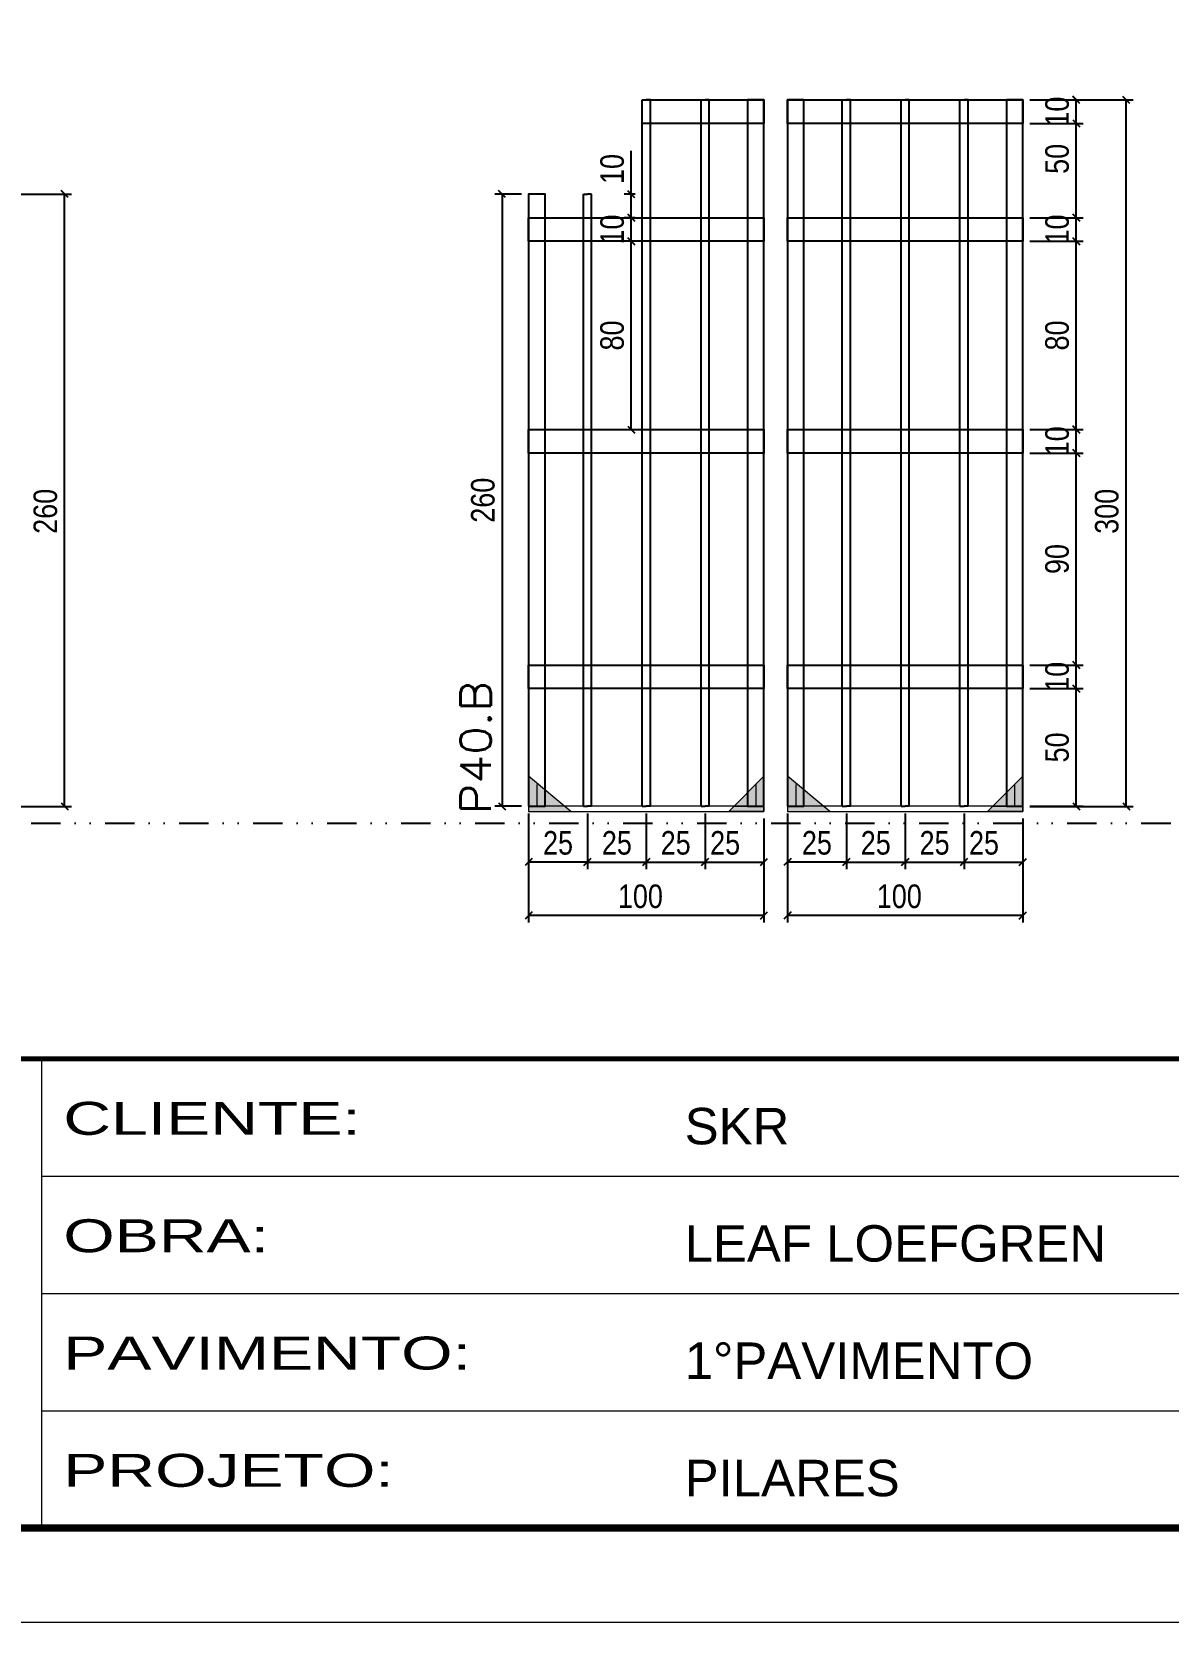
# Model space of a CAD drawing. Extents: x 14400 to 27878, y -21631 to 6985.
# Drawn here: x 14821 to 15304, y -12442 to -11767 of the extents above; entities that cross this region are included whole.
import ezdxf

# ---------------------------------------------------------------- set-up
doc = ezdxf.new("R2010")
doc.units = 0
for name, pattern in [('CONTINUO', [0]), ('DASHED', [0.75, 0.5, -0.25]), ('DIVIDE2', [0.625, 0.25, -0.125, 0, -0.125, 0, -0.125]), ('HIDDEN', [0.375, 0.25, -0.125])]:
    doc.linetypes.add(name, pattern=pattern)
for name, color, linetype in [('COTA', 241, 'Continuous'), ('Nível', 160, 'Continuous'), ('SARR_2.2x10', 60, 'Continuous'), ('SARR_3.5x7', 81, 'Continuous'), ('SARR_7x7', 40, 'Continuous')]:
    doc.layers.add(name, color=color, linetype=linetype)
for name, color, linetype, lineweight in [('Folhas', 255, 'Continuous', 9), ('Madeira', 126, 'Continuous', 18), ('Sarr 2.2x7', 40, 'Continuous', 9), ('SARRAFO DE PRESSAO', 251, 'DASHED', 9), ('Texto Seção', 7, 'Continuous', 15)]:
    doc.layers.add(name, color=color, linetype=linetype, lineweight=lineweight)
doc.styles.add('ARIAL', font='arial.ttf')
doc.styles.add('COTA TECNICA', font='techl___.ttf', dxfattribs={"height": 10})
doc.styles.add('REGUA-120', font='ROMANS.shx', dxfattribs={"height": 15})
doc.styles.add('Tecnologia', font='')
doc.styles.get('Tecnologia').set_extended_font_data('Forgotten Futurist')
doc.dimstyles.new('PAINEL', dxfattribs={"dimtxt": 10, "dimasz": 3, "dimexe": 3, "dimexo": 3, "dimgap": 3, "dimtad": 1, "dimdec": 1, "dimzin": 12, "dimdsep": 46, "dimtxsty": 'COTA TECNICA', "dimblk1": 'OBLIQUE', "dimblk2": 'OBLIQUE', "dimsah": 1, "dimcen": 0.9, "dimclrd": 4, "dimclre": 4, "dimclrt": 240, "dimadec": 1, "dimazin": 3, "dimtfac": 1, "dimtdec": 1, "dimtmove": 0, "dimatfit": 3, "dimfxl": 1, "dimtolj": 1, "dimtzin": 12, "dimarcsym": 0})

# ---------------------------------------------------------------- blocks, each defined once
blk = doc.blocks.new('9999999999')
at = {"color": 30, "linetype": 'CONTINUO'}
for p, q in [((98564.56, 34230.21), (98564.56, 34429.45)), ((98564.56, 34379.64), (99583.98, 34379.64)), ((98564.56, 34329.83), (99487.98, 34329.83)), ((98564.56, 34280.02), (99487.98, 34280.02))]:
    blk.add_line(p, q, dxfattribs=at)
at = {"color": 30, "linetype": 'CONTINUO', "const_width": 2}
blk.add_lwpolyline([(99583.98, 34230.21), (99583.98, 34414.45, 0.414214), (99568.98, 34429.45), (98228.98, 34429.45, 0.414214), (98213.98, 34414.45), (98213.98, 34245.21, 0.414214), (98228.98, 34230.21), (99583.98, 34230.21)], format="xyb", dxfattribs=at)
at = {"layer": 'Folhas'}
blk.add_lwpolyline([(98138.98, 34190.21), (99623.98, 34190.21), (99623.98, 35240.21), (98138.98, 35240.21)], close=True, dxfattribs=at)
at = {"layer": 'Folhas', "color": 30, "const_width": 3}
blk.add_lwpolyline([(98213.98, 34230.21), (99583.98, 34230.21), (99583.98, 35200.21), (98213.98, 35200.21)], close=True, dxfattribs=at)
at = {"color": 7, "linetype": 'Continuous', "ltscale": 5, "style": 'ARIAL'}
for s, height, p in [('SKR', 15.483, (98837.68, 34393.13)), ('LEAF LOEFGREN', 15.4829, (98837.68, 34343.32)), ('1°PAVIMENTO', 15.4829, (98837.68, 34293.51)), ('PILARES', 15.483, (98837.68, 34243.7))]:
    blk.add_text(s, height=height, dxfattribs=at).set_placement(p)
at = {"layer": 'Folhas', "color": 7, "style": 'Tecnologia', "width": 1.5}
for s, p in [('CLIENTE:', (98573.65, 34397.17)), ('OBRA:', (98573.65, 34347.31)), ('PAVIMENTO:', (98573.65, 34297.5)), ('PROJETO:', (98573.65, 34247.69))]:
    blk.add_text(s, height=14, dxfattribs=at).set_placement(p)
blk = doc.blocks.new('_Oblique')
at = {"color": 0, "linetype": 'ByBlock', "lineweight": -2}
blk.add_line((-0.5, -0.5), (0.5, 0.5), dxfattribs=at)
blk = doc.blocks.new('*D4863')
at = {"layer": 'COTA', "color": 4, "lineweight": -2, "transparency": 16777216}
for p, q in [((15142.36, -12114.19), (15142.36, -12145.37)), ((15242.36, -12114.19), (15242.36, -12145.37)), ((15242.36, -12142.37), (15142.36, -12142.37))]:
    blk.add_line(p, q, dxfattribs=at)
at = {"layer": 'Defpoints', "color": 0, "transparency": 16777216}
for p in [(15142.36, -12111.19), (15242.36, -12111.19), (15142.36, -12142.37)]:
    blk.add_point(p, dxfattribs=at)
at = {"layer": 'COTA', "color": 4, "lineweight": -2, "transparency": 16777216, "xscale": 3, "yscale": 3, "zscale": 3, "rotation": 180}
blk.add_blockref('_Oblique', (15142.36, -12142.37), dxfattribs=at)
at = {"layer": 'COTA', "color": 4, "lineweight": -2, "transparency": 16777216, "xscale": 3, "yscale": 3, "zscale": 3}
blk.add_blockref('_Oblique', (15242.36, -12142.37), dxfattribs=at)
at = {"layer": 'COTA', "color": 240, "transparency": 16777216, "insert": (15189.86, -12134.27), "char_height": 10, "attachment_point": 5, "style": 'COTA TECNICA'}
blk.add_mtext('\\A1;100', dxfattribs=at)
blk = doc.blocks.new('*D4864')
at = {"layer": 'COTA', "color": 4, "lineweight": -2, "transparency": 16777216}
for p, q in [((15142.36, -12098.99), (15142.36, -12122.69)), ((15167.36, -12098.99), (15167.36, -12122.69)), ((15167.36, -12119.69), (15142.36, -12119.69))]:
    blk.add_line(p, q, dxfattribs=at)
at = {"layer": 'Defpoints', "color": 0, "transparency": 16777216}
for p in [(15142.36, -12095.99), (15167.36, -12095.99), (15142.36, -12119.69)]:
    blk.add_point(p, dxfattribs=at)
at = {"layer": 'COTA', "color": 4, "lineweight": -2, "transparency": 16777216, "xscale": 3, "yscale": 3, "zscale": 3, "rotation": 180}
blk.add_blockref('_Oblique', (15142.36, -12119.69), dxfattribs=at)
at = {"layer": 'COTA', "color": 4, "lineweight": -2, "transparency": 16777216, "xscale": 3, "yscale": 3, "zscale": 3}
blk.add_blockref('_Oblique', (15167.36, -12119.69), dxfattribs=at)
at = {"layer": 'COTA', "color": 240, "transparency": 16777216, "insert": (15154.86, -12111.58), "char_height": 10, "attachment_point": 5, "style": 'COTA TECNICA'}
blk.add_mtext('\\A1;25', dxfattribs=at)
blk = doc.blocks.new('*D4865')
at = {"layer": 'COTA', "color": 4, "lineweight": -2, "transparency": 16777216}
for p, q in [((15217.36, -12098.99), (15217.36, -12122.69)), ((15242.36, -12101.19), (15242.36, -12122.69)), ((15217.36, -12119.69), (15242.36, -12119.69))]:
    blk.add_line(p, q, dxfattribs=at)
at = {"layer": 'Defpoints', "color": 0, "transparency": 16777216}
for p in [(15217.36, -12095.99), (15242.36, -12098.19), (15242.36, -12119.69)]:
    blk.add_point(p, dxfattribs=at)
at = {"layer": 'COTA', "color": 4, "lineweight": -2, "transparency": 16777216, "xscale": 3, "yscale": 3, "zscale": 3, "rotation": 180}
blk.add_blockref('_Oblique', (15217.36, -12119.69), dxfattribs=at)
at = {"layer": 'COTA', "color": 4, "lineweight": -2, "transparency": 16777216, "xscale": 3, "yscale": 3, "zscale": 3}
blk.add_blockref('_Oblique', (15242.36, -12119.69), dxfattribs=at)
at = {"layer": 'COTA', "color": 240, "transparency": 16777216, "insert": (15225.86, -12111.58), "char_height": 10, "attachment_point": 5, "style": 'COTA TECNICA'}
blk.add_mtext('\\A1;25', dxfattribs=at)
blk = doc.blocks.new('*D4866')
at = {"layer": 'COTA', "color": 4, "lineweight": -2, "transparency": 16777216}
for p, q in [((15167.36, -12098.99), (15167.36, -12122.69)), ((15192.36, -12098.99), (15192.36, -12122.69)), ((15167.36, -12119.69), (15192.36, -12119.69))]:
    blk.add_line(p, q, dxfattribs=at)
at = {"layer": 'Defpoints', "color": 0, "transparency": 16777216}
for p in [(15167.36, -12095.99), (15192.36, -12095.99), (15192.36, -12119.69)]:
    blk.add_point(p, dxfattribs=at)
at = {"layer": 'COTA', "color": 4, "lineweight": -2, "transparency": 16777216, "xscale": 3, "yscale": 3, "zscale": 3, "rotation": 180}
blk.add_blockref('_Oblique', (15167.36, -12119.69), dxfattribs=at)
at = {"layer": 'COTA', "color": 4, "lineweight": -2, "transparency": 16777216, "xscale": 3, "yscale": 3, "zscale": 3}
blk.add_blockref('_Oblique', (15192.36, -12119.69), dxfattribs=at)
at = {"layer": 'COTA', "color": 240, "transparency": 16777216, "insert": (15179.86, -12111.58), "char_height": 10, "attachment_point": 5, "style": 'COTA TECNICA'}
blk.add_mtext('\\A1;25', dxfattribs=at)
blk = doc.blocks.new('*D4867')
at = {"layer": 'COTA', "color": 4, "lineweight": -2, "transparency": 16777216}
for p, q in [((15245.36, -12045.99), (15268.06, -12045.99)), ((15265.06, -12095.99), (15265.06, -12045.99)), ((15245.36, -12095.99), (15268.06, -12095.99))]:
    blk.add_line(p, q, dxfattribs=at)
at = {"layer": 'Defpoints', "color": 0, "transparency": 16777216}
for p in [(15242.36, -12045.99), (15265.06, -12045.99), (15242.36, -12095.99)]:
    blk.add_point(p, dxfattribs=at)
at = {"layer": 'COTA', "color": 4, "lineweight": -2, "transparency": 16777216, "xscale": 3, "yscale": 3, "zscale": 3}
for p, rotation in [((15265.06, -12045.99), 90), ((15265.06, -12095.99), 270)]:
    blk.add_blockref('_Oblique', p, dxfattribs=dict(at, rotation=rotation))
at = {"layer": 'COTA', "color": 240, "transparency": 16777216, "insert": (15256.95, -12070.99), "char_height": 10, "attachment_point": 5, "rotation": 90, "style": 'COTA TECNICA'}
blk.add_mtext('\\A1;50', dxfattribs=at)
blk = doc.blocks.new('*D4868')
at = {"layer": 'COTA', "color": 4, "lineweight": -2, "transparency": 16777216}
for p, q in [((15192.36, -12098.99), (15192.36, -12122.69)), ((15217.36, -12098.99), (15217.36, -12122.69)), ((15192.36, -12119.69), (15217.36, -12119.69))]:
    blk.add_line(p, q, dxfattribs=at)
at = {"layer": 'Defpoints', "color": 0, "transparency": 16777216}
for p in [(15192.36, -12095.99), (15217.36, -12095.99), (15217.36, -12119.69)]:
    blk.add_point(p, dxfattribs=at)
at = {"layer": 'COTA', "color": 4, "lineweight": -2, "transparency": 16777216, "xscale": 3, "yscale": 3, "zscale": 3, "rotation": 180}
blk.add_blockref('_Oblique', (15192.36, -12119.69), dxfattribs=at)
at = {"layer": 'COTA', "color": 4, "lineweight": -2, "transparency": 16777216, "xscale": 3, "yscale": 3, "zscale": 3}
blk.add_blockref('_Oblique', (15217.36, -12119.69), dxfattribs=at)
at = {"layer": 'COTA', "color": 240, "transparency": 16777216, "insert": (15204.86, -12111.58), "char_height": 10, "attachment_point": 5, "style": 'COTA TECNICA'}
blk.add_mtext('\\A1;25', dxfattribs=at)
blk = doc.blocks.new('*D4869')
at = {"layer": 'COTA', "color": 4, "lineweight": -2, "transparency": 16777216}
for p, q in [((15245.36, -12035.99), (15268.06, -12035.99)), ((15265.06, -12045.99), (15265.06, -12035.99)), ((15245.36, -12045.99), (15268.06, -12045.99))]:
    blk.add_line(p, q, dxfattribs=at)
at = {"layer": 'Defpoints', "color": 0, "transparency": 16777216}
for p in [(15242.36, -12035.99), (15265.06, -12035.99), (15242.36, -12045.99)]:
    blk.add_point(p, dxfattribs=at)
at = {"layer": 'COTA', "color": 4, "lineweight": -2, "transparency": 16777216, "xscale": 3, "yscale": 3, "zscale": 3}
for p, rotation in [((15265.06, -12035.99), 90), ((15265.06, -12045.99), 270)]:
    blk.add_blockref('_Oblique', p, dxfattribs=dict(at, rotation=rotation))
at = {"layer": 'COTA', "color": 240, "transparency": 16777216, "insert": (15256.96, -12040.99), "char_height": 10, "attachment_point": 5, "rotation": 90, "style": 'COTA TECNICA'}
blk.add_mtext('\\A1;10', dxfattribs=at)
blk = doc.blocks.new('*D4870')
at = {"layer": 'COTA', "color": 4, "lineweight": -2, "transparency": 16777216}
for p, q in [((15245.36, -11945.99), (15268.06, -11945.99)), ((15265.06, -12035.99), (15265.06, -11945.99)), ((15245.36, -12035.99), (15268.06, -12035.99))]:
    blk.add_line(p, q, dxfattribs=at)
at = {"layer": 'Defpoints', "color": 0, "transparency": 16777216}
for p in [(15242.36, -11945.99), (15265.06, -11945.99), (15242.36, -12035.99)]:
    blk.add_point(p, dxfattribs=at)
at = {"layer": 'COTA', "color": 4, "lineweight": -2, "transparency": 16777216, "xscale": 3, "yscale": 3, "zscale": 3}
for p, rotation in [((15265.06, -11945.99), 90), ((15265.06, -12035.99), 270)]:
    blk.add_blockref('_Oblique', p, dxfattribs=dict(at, rotation=rotation))
at = {"layer": 'COTA', "color": 240, "transparency": 16777216, "insert": (15256.93, -11990.99), "char_height": 10, "attachment_point": 5, "rotation": 90, "style": 'COTA TECNICA'}
blk.add_mtext('\\A1;90', dxfattribs=at)
blk = doc.blocks.new('*D4871')
at = {"layer": 'COTA', "color": 4, "lineweight": -2, "transparency": 16777216}
for p, q in [((15245.36, -11935.99), (15268.06, -11935.99)), ((15265.06, -11945.99), (15265.06, -11935.99)), ((15245.36, -11945.99), (15268.06, -11945.99))]:
    blk.add_line(p, q, dxfattribs=at)
at = {"layer": 'Defpoints', "color": 0, "transparency": 16777216}
for p in [(15242.36, -11935.99), (15265.06, -11935.99), (15242.36, -11945.99)]:
    blk.add_point(p, dxfattribs=at)
at = {"layer": 'COTA', "color": 4, "lineweight": -2, "transparency": 16777216, "xscale": 3, "yscale": 3, "zscale": 3}
for p, rotation in [((15265.06, -11935.99), 90), ((15265.06, -11945.99), 270)]:
    blk.add_blockref('_Oblique', p, dxfattribs=dict(at, rotation=rotation))
at = {"layer": 'COTA', "color": 240, "transparency": 16777216, "insert": (15256.96, -11940.99), "char_height": 10, "attachment_point": 5, "rotation": 90, "style": 'COTA TECNICA'}
blk.add_mtext('\\A1;10', dxfattribs=at)
blk = doc.blocks.new('*D4872')
at = {"layer": 'COTA', "color": 4, "lineweight": -2, "transparency": 16777216}
for p, q in [((15245.36, -11796.03), (15289.28, -11796.03)), ((15286.28, -12096.03), (15286.28, -11796.03)), ((15245.36, -12096.03), (15289.28, -12096.03))]:
    blk.add_line(p, q, dxfattribs=at)
at = {"layer": 'Defpoints', "color": 0, "transparency": 16777216}
for p in [(15242.36, -11796.03), (15286.28, -11796.03), (15242.36, -12096.03)]:
    blk.add_point(p, dxfattribs=at)
at = {"layer": 'COTA', "color": 4, "lineweight": -2, "transparency": 16777216, "xscale": 3, "yscale": 3, "zscale": 3}
for p, rotation in [((15286.28, -11796.03), 90), ((15286.28, -12096.03), 270)]:
    blk.add_blockref('_Oblique', p, dxfattribs=dict(at, rotation=rotation))
at = {"layer": 'COTA', "color": 240, "transparency": 16777216, "insert": (15278.06, -11970.73), "char_height": 10, "attachment_point": 5, "rotation": 90, "style": 'COTA TECNICA'}
blk.add_mtext('\\A1;300', dxfattribs=at)
blk = doc.blocks.new('*D4873')
at = {"layer": 'COTA', "color": 4, "lineweight": -2, "transparency": 16777216}
for p, q in [((15032.36, -12114.19), (15032.36, -12145.37)), ((15132.36, -12114.19), (15132.36, -12145.37)), ((15132.36, -12142.37), (15032.36, -12142.37))]:
    blk.add_line(p, q, dxfattribs=at)
at = {"layer": 'Defpoints', "color": 0, "transparency": 16777216}
for p in [(15032.36, -12111.19), (15132.36, -12111.19), (15032.36, -12142.37)]:
    blk.add_point(p, dxfattribs=at)
at = {"layer": 'COTA', "color": 4, "lineweight": -2, "transparency": 16777216, "xscale": 3, "yscale": 3, "zscale": 3, "rotation": 180}
blk.add_blockref('_Oblique', (15032.36, -12142.37), dxfattribs=at)
at = {"layer": 'COTA', "color": 4, "lineweight": -2, "transparency": 16777216, "xscale": 3, "yscale": 3, "zscale": 3}
blk.add_blockref('_Oblique', (15132.36, -12142.37), dxfattribs=at)
at = {"layer": 'COTA', "color": 240, "transparency": 16777216, "insert": (15079.86, -12134.27), "char_height": 10, "attachment_point": 5, "style": 'COTA TECNICA'}
blk.add_mtext('\\A1;100', dxfattribs=at)
blk = doc.blocks.new('*D4874')
at = {"layer": 'COTA', "color": 4, "lineweight": -2, "transparency": 16777216}
for p, q in [((15032.36, -12098.99), (15032.36, -12122.69)), ((15057.36, -12098.99), (15057.36, -12122.69)), ((15057.36, -12119.69), (15032.36, -12119.69))]:
    blk.add_line(p, q, dxfattribs=at)
at = {"layer": 'Defpoints', "color": 0, "transparency": 16777216}
for p in [(15032.36, -12095.99), (15057.36, -12095.99), (15032.36, -12119.69)]:
    blk.add_point(p, dxfattribs=at)
at = {"layer": 'COTA', "color": 4, "lineweight": -2, "transparency": 16777216, "xscale": 3, "yscale": 3, "zscale": 3, "rotation": 180}
blk.add_blockref('_Oblique', (15032.36, -12119.69), dxfattribs=at)
at = {"layer": 'COTA', "color": 4, "lineweight": -2, "transparency": 16777216, "xscale": 3, "yscale": 3, "zscale": 3}
blk.add_blockref('_Oblique', (15057.36, -12119.69), dxfattribs=at)
at = {"layer": 'COTA', "color": 240, "transparency": 16777216, "insert": (15044.86, -12111.58), "char_height": 10, "attachment_point": 5, "style": 'COTA TECNICA'}
blk.add_mtext('\\A1;25', dxfattribs=at)
blk = doc.blocks.new('*D4875')
at = {"layer": 'COTA', "color": 4, "lineweight": -2, "transparency": 16777216}
for p, q in [((15107.36, -12098.99), (15107.36, -12122.69)), ((15132.36, -12101.19), (15132.36, -12122.69)), ((15107.36, -12119.69), (15132.36, -12119.69))]:
    blk.add_line(p, q, dxfattribs=at)
at = {"layer": 'Defpoints', "color": 0, "transparency": 16777216}
for p in [(15107.36, -12095.99), (15132.36, -12098.19), (15132.36, -12119.69)]:
    blk.add_point(p, dxfattribs=at)
at = {"layer": 'COTA', "color": 4, "lineweight": -2, "transparency": 16777216, "xscale": 3, "yscale": 3, "zscale": 3, "rotation": 180}
blk.add_blockref('_Oblique', (15107.36, -12119.69), dxfattribs=at)
at = {"layer": 'COTA', "color": 4, "lineweight": -2, "transparency": 16777216, "xscale": 3, "yscale": 3, "zscale": 3}
blk.add_blockref('_Oblique', (15132.36, -12119.69), dxfattribs=at)
at = {"layer": 'COTA', "color": 240, "transparency": 16777216, "insert": (15115.86, -12111.58), "char_height": 10, "attachment_point": 5, "style": 'COTA TECNICA'}
blk.add_mtext('\\A1;25', dxfattribs=at)
blk = doc.blocks.new('*D4876')
at = {"layer": 'COTA', "color": 4, "lineweight": -2, "transparency": 16777216}
for p, q in [((15057.36, -12098.99), (15057.36, -12122.69)), ((15082.36, -12098.99), (15082.36, -12122.69)), ((15057.36, -12119.69), (15082.36, -12119.69))]:
    blk.add_line(p, q, dxfattribs=at)
at = {"layer": 'Defpoints', "color": 0, "transparency": 16777216}
for p in [(15057.36, -12095.99), (15082.36, -12095.99), (15082.36, -12119.69)]:
    blk.add_point(p, dxfattribs=at)
at = {"layer": 'COTA', "color": 4, "lineweight": -2, "transparency": 16777216, "xscale": 3, "yscale": 3, "zscale": 3, "rotation": 180}
blk.add_blockref('_Oblique', (15057.36, -12119.69), dxfattribs=at)
at = {"layer": 'COTA', "color": 4, "lineweight": -2, "transparency": 16777216, "xscale": 3, "yscale": 3, "zscale": 3}
blk.add_blockref('_Oblique', (15082.36, -12119.69), dxfattribs=at)
at = {"layer": 'COTA', "color": 240, "transparency": 16777216, "insert": (15069.86, -12111.58), "char_height": 10, "attachment_point": 5, "style": 'COTA TECNICA'}
blk.add_mtext('\\A1;25', dxfattribs=at)
blk = doc.blocks.new('*D4877')
at = {"layer": 'COTA', "color": 4, "lineweight": -2, "transparency": 16777216}
for p, q in [((15082.36, -12098.99), (15082.36, -12122.69)), ((15107.36, -12098.99), (15107.36, -12122.69)), ((15082.36, -12119.69), (15107.36, -12119.69))]:
    blk.add_line(p, q, dxfattribs=at)
at = {"layer": 'Defpoints', "color": 0, "transparency": 16777216}
for p in [(15082.36, -12095.99), (15107.36, -12095.99), (15107.36, -12119.69)]:
    blk.add_point(p, dxfattribs=at)
at = {"layer": 'COTA', "color": 4, "lineweight": -2, "transparency": 16777216, "xscale": 3, "yscale": 3, "zscale": 3, "rotation": 180}
blk.add_blockref('_Oblique', (15082.36, -12119.69), dxfattribs=at)
at = {"layer": 'COTA', "color": 4, "lineweight": -2, "transparency": 16777216, "xscale": 3, "yscale": 3, "zscale": 3}
blk.add_blockref('_Oblique', (15107.36, -12119.69), dxfattribs=at)
at = {"layer": 'COTA', "color": 240, "transparency": 16777216, "insert": (15094.86, -12111.58), "char_height": 10, "attachment_point": 5, "style": 'COTA TECNICA'}
blk.add_mtext('\\A1;25', dxfattribs=at)
blk = doc.blocks.new('*D4860')
at = {"layer": 'COTA', "color": 4, "lineweight": -2, "transparency": 16777216}
for p, q in [((14794.25, -11836.03), (14838.16, -11836.03)), ((14835.16, -12096.03), (14835.16, -11836.03)), ((14794.25, -12096.03), (14838.16, -12096.03))]:
    blk.add_line(p, q, dxfattribs=at)
at = {"layer": 'Defpoints', "color": 0, "transparency": 16777216}
for p in [(14791.25, -11836.03), (14835.16, -11836.03), (14791.25, -12096.03)]:
    blk.add_point(p, dxfattribs=at)
at = {"layer": 'COTA', "color": 4, "lineweight": -2, "transparency": 16777216, "xscale": 3, "yscale": 3, "zscale": 3}
for p, rotation in [((14835.16, -11836.03), 90), ((14835.16, -12096.03), 270)]:
    blk.add_blockref('_Oblique', p, dxfattribs=dict(at, rotation=rotation))
at = {"layer": 'COTA', "color": 240, "transparency": 16777216, "insert": (14827.06, -11970.73), "char_height": 10, "attachment_point": 5, "rotation": 90, "style": 'COTA TECNICA'}
blk.add_mtext('\\A1;260', dxfattribs=at)
blk = doc.blocks.new('*D4885')
at = {"layer": 'COTA', "color": 4, "lineweight": -2, "transparency": 16777216}
for p, q in [((15245.36, -11856.07), (15268.06, -11856.07)), ((15265.06, -11936.03), (15265.06, -11856.07)), ((15245.36, -11936.03), (15268.06, -11936.03))]:
    blk.add_line(p, q, dxfattribs=at)
at = {"layer": 'Defpoints', "color": 0, "transparency": 16777216}
for p in [(15242.36, -11856.07), (15265.06, -11856.07), (15242.36, -11936.03)]:
    blk.add_point(p, dxfattribs=at)
at = {"layer": 'COTA', "color": 4, "lineweight": -2, "transparency": 16777216, "xscale": 3, "yscale": 3, "zscale": 3}
for p, rotation in [((15265.06, -11856.07), 90), ((15265.06, -11936.03), 270)]:
    blk.add_blockref('_Oblique', p, dxfattribs=dict(at, rotation=rotation))
at = {"layer": 'COTA', "color": 240, "transparency": 16777216, "insert": (15256.93, -11896.05), "char_height": 10, "attachment_point": 5, "rotation": 90, "style": 'COTA TECNICA'}
blk.add_mtext('\\A1;80', dxfattribs=at)
blk = doc.blocks.new('*D4850')
at = {"layer": 'COTA', "color": 4, "lineweight": -2, "transparency": 16777216}
for p, q in [((15245.36, -11795.99), (15268.06, -11795.99)), ((15265.06, -11805.99), (15265.06, -11795.99)), ((15245.36, -11805.99), (15268.06, -11805.99))]:
    blk.add_line(p, q, dxfattribs=at)
at = {"layer": 'Defpoints', "color": 0, "transparency": 16777216}
for p in [(15242.36, -11795.99), (15265.06, -11795.99), (15242.36, -11805.99)]:
    blk.add_point(p, dxfattribs=at)
at = {"layer": 'COTA', "color": 4, "lineweight": -2, "transparency": 16777216, "xscale": 3, "yscale": 3, "zscale": 3}
for p, rotation in [((15265.06, -11795.99), 90), ((15265.06, -11805.99), 270)]:
    blk.add_blockref('_Oblique', p, dxfattribs=dict(at, rotation=rotation))
at = {"layer": 'COTA', "color": 240, "transparency": 16777216, "insert": (15256.96, -11800.99), "char_height": 10, "attachment_point": 5, "rotation": 90, "style": 'COTA TECNICA'}
blk.add_mtext('\\A1;10', dxfattribs=at)
blk = doc.blocks.new('*D4886')
at = {"layer": 'COTA', "color": 4, "lineweight": -2, "transparency": 16777216}
for p, q in [((15029.36, -11836.03), (15018.06, -11836.03)), ((15021.06, -11836.03), (15021.06, -12095.99)), ((15029.36, -12095.99), (15018.06, -12095.99))]:
    blk.add_line(p, q, dxfattribs=at)
at = {"layer": 'Defpoints', "color": 0, "transparency": 16777216}
for p in [(15032.36, -11836.03), (15021.06, -12095.99), (15032.36, -12095.99)]:
    blk.add_point(p, dxfattribs=at)
at = {"layer": 'COTA', "color": 4, "lineweight": -2, "transparency": 16777216, "xscale": 3, "yscale": 3, "zscale": 3}
for p, rotation in [((15021.06, -11836.03), 90), ((15021.06, -12095.99), 270)]:
    blk.add_blockref('_Oblique', p, dxfattribs=dict(at, rotation=rotation))
at = {"layer": 'COTA', "color": 240, "transparency": 16777216, "insert": (15012.96, -11966.01), "char_height": 10, "attachment_point": 5, "rotation": 90, "style": 'COTA TECNICA'}
blk.add_mtext('\\A1;260', dxfattribs=at)
blk = doc.blocks.new('*D4881')
at = {"layer": 'COTA', "color": 4, "lineweight": -2, "transparency": 16777216}
for p, q in [((15077.61, -11846.07), (15072.99, -11846.07)), ((15075.99, -11856.07), (15075.99, -11846.07)), ((15077.61, -11856.07), (15072.99, -11856.07))]:
    blk.add_line(p, q, dxfattribs=at)
at = {"layer": 'Defpoints', "color": 0, "transparency": 16777216}
for p in [(15075.99, -11846.07), (15080.61, -11846.07), (15080.61, -11856.07)]:
    blk.add_point(p, dxfattribs=at)
at = {"layer": 'COTA', "color": 4, "lineweight": -2, "transparency": 16777216, "xscale": 3, "yscale": 3, "zscale": 3}
for p, rotation in [((15075.99, -11846.07), 90), ((15075.99, -11856.07), 270)]:
    blk.add_blockref('_Oblique', p, dxfattribs=dict(at, rotation=rotation))
at = {"layer": 'COTA', "color": 240, "transparency": 16777216, "insert": (15067.89, -11851.07), "char_height": 10, "attachment_point": 5, "rotation": 90, "style": 'COTA TECNICA'}
blk.add_mtext('\\A1;10', dxfattribs=at)
blk = doc.blocks.new('*D4882')
at = {"layer": 'COTA', "color": 4, "lineweight": -2, "transparency": 16777216}
for p, q in [((15075.99, -11836.07), (15075.99, -11817.64)), ((15077.61, -11836.07), (15072.99, -11836.07)), ((15075.99, -11846.07), (15075.99, -11836.07)), ((15077.61, -11846.07), (15072.99, -11846.07))]:
    blk.add_line(p, q, dxfattribs=at)
at = {"layer": 'Defpoints', "color": 0, "transparency": 16777216}
for p in [(15075.99, -11836.07), (15080.61, -11836.07), (15080.61, -11846.07)]:
    blk.add_point(p, dxfattribs=at)
at = {"layer": 'COTA', "color": 4, "lineweight": -2, "transparency": 16777216, "xscale": 3, "yscale": 3, "zscale": 3}
for p, rotation in [((15075.99, -11836.07), 90), ((15075.99, -11846.07), 270)]:
    blk.add_blockref('_Oblique', p, dxfattribs=dict(at, rotation=rotation))
at = {"layer": 'COTA', "color": 240, "transparency": 16777216, "insert": (15067.89, -11825.35), "char_height": 10, "attachment_point": 5, "rotation": 90, "style": 'COTA TECNICA'}
blk.add_mtext('\\A1;10', dxfattribs=at)
blk = doc.blocks.new('*D4883')
at = {"layer": 'COTA', "color": 4, "lineweight": -2, "transparency": 16777216}
for p, q in [((15077.61, -11856.07), (15072.99, -11856.07)), ((15075.99, -11936.06), (15075.99, -11856.07)), ((15077.61, -11936.06), (15072.99, -11936.06))]:
    blk.add_line(p, q, dxfattribs=at)
at = {"layer": 'Defpoints', "color": 0, "transparency": 16777216}
for p in [(15075.99, -11856.07), (15080.61, -11856.07), (15080.61, -11936.06)]:
    blk.add_point(p, dxfattribs=at)
at = {"layer": 'COTA', "color": 4, "lineweight": -2, "transparency": 16777216, "xscale": 3, "yscale": 3, "zscale": 3}
for p, rotation in [((15075.99, -11856.07), 90), ((15075.99, -11936.06), 270)]:
    blk.add_blockref('_Oblique', p, dxfattribs=dict(at, rotation=rotation))
at = {"layer": 'COTA', "color": 240, "transparency": 16777216, "insert": (15067.86, -11896.06), "char_height": 10, "attachment_point": 5, "rotation": 90, "style": 'COTA TECNICA'}
blk.add_mtext('\\A1;80', dxfattribs=at)
blk = doc.blocks.new('*D4893')
at = {"layer": 'COTA', "color": 4, "lineweight": -2, "transparency": 16777216}
for p, q in [((15245.36, -11846.03), (15268.06, -11846.03)), ((15265.06, -11856.03), (15265.06, -11846.03)), ((15245.36, -11856.03), (15268.06, -11856.03))]:
    blk.add_line(p, q, dxfattribs=at)
at = {"layer": 'Defpoints', "color": 0, "transparency": 16777216}
for p in [(15242.36, -11846.03), (15265.06, -11846.03), (15242.36, -11856.03)]:
    blk.add_point(p, dxfattribs=at)
at = {"layer": 'COTA', "color": 4, "lineweight": -2, "transparency": 16777216, "xscale": 3, "yscale": 3, "zscale": 3}
for p, rotation in [((15265.06, -11846.03), 90), ((15265.06, -11856.03), 270)]:
    blk.add_blockref('_Oblique', p, dxfattribs=dict(at, rotation=rotation))
at = {"layer": 'COTA', "color": 240, "transparency": 16777216, "insert": (15256.96, -11851.03), "char_height": 10, "attachment_point": 5, "rotation": 90, "style": 'COTA TECNICA'}
blk.add_mtext('\\A1;10', dxfattribs=at)
blk = doc.blocks.new('*D4894')
at = {"layer": 'COTA', "color": 4, "lineweight": -2, "transparency": 16777216}
for p, q in [((15245.36, -11796.03), (15268.06, -11796.03)), ((15265.06, -11846.07), (15265.06, -11796.03)), ((15245.36, -11846.07), (15268.06, -11846.07))]:
    blk.add_line(p, q, dxfattribs=at)
at = {"layer": 'Defpoints', "color": 0, "transparency": 16777216}
for p in [(15242.36, -11796.03), (15265.06, -11796.03), (15242.36, -11846.07)]:
    blk.add_point(p, dxfattribs=at)
at = {"layer": 'COTA', "color": 4, "lineweight": -2, "transparency": 16777216, "xscale": 3, "yscale": 3, "zscale": 3}
for p, rotation in [((15265.06, -11796.03), 90), ((15265.06, -11846.07), 270)]:
    blk.add_blockref('_Oblique', p, dxfattribs=dict(at, rotation=rotation))
at = {"layer": 'COTA', "color": 240, "transparency": 16777216, "insert": (15256.95, -11821.05), "char_height": 10, "attachment_point": 5, "rotation": 90, "style": 'COTA TECNICA'}
blk.add_mtext('\\A1;50', dxfattribs=at)

msp = doc.modelspace()

# ---------------------------------------------------------------- hatches: boundary and pattern name
at = {"layer": 'Madeira'}
h = msp.add_hatch(color=252, dxfattribs=at)
h.dxf.hatch_style = 2
h.paths.add_polyline_path([(15032.36, -12083.19), (15032.36, -12098.19), (15050.36, -12098.19)])
h = msp.add_hatch(color=252, dxfattribs=at)
h.dxf.hatch_style = 2
h.paths.add_polyline_path([(15132.36, -12083.19), (15132.36, -12098.19), (15117.36, -12098.19)])
h = msp.add_hatch(color=252, dxfattribs=at)
h.dxf.hatch_style = 2
h.paths.add_polyline_path([(15142.36, -12083.19), (15142.36, -12098.19), (15160.36, -12098.19)])
h = msp.add_hatch(color=252, dxfattribs=at)
h.dxf.hatch_style = 2
h.paths.add_polyline_path([(15242.36, -12083.19), (15242.36, -12098.19), (15227.36, -12098.19)])

# ---------------------------------------------------------------- linework, layer by layer
at = {"layer": 'Madeira', "color": 1, "linetype": 'HIDDEN'}
for p, q in [((15035.86, -12086.69), (15035.86, -12095.99)), ((15035.86, -12086.69), (15035.86, -12095.99)), ((15128.86, -12086.69), (15128.86, -12095.99)), ((15128.86, -12086.69), (15128.86, -12095.99)), ((15145.86, -12086.69), (15145.86, -12095.99)), ((15145.86, -12086.69), (15145.86, -12095.99)), ((15238.86, -12086.69), (15238.86, -12095.99)), ((15238.86, -12086.69), (15238.86, -12095.99)), ((15042.19, -12095.99), (15032.36, -12095.99)), ((15042.19, -12095.99), (15032.36, -12095.99)), ((15048.16, -12095.99), (15032.36, -12095.99)), ((15039.36, -12090.19), (15039.36, -12095.99)), ((15119.56, -12095.99), (15132.36, -12095.99)), ((15122.53, -12095.99), (15132.36, -12095.99)), ((15122.53, -12095.99), (15132.36, -12095.99)), ((15152.19, -12095.99), (15142.36, -12095.99)), ((15152.19, -12095.99), (15142.36, -12095.99)), ((15158.16, -12095.99), (15142.36, -12095.99)), ((15149.36, -12090.19), (15149.36, -12095.99)), ((15229.56, -12095.99), (15242.36, -12095.99)), ((15232.53, -12095.99), (15242.36, -12095.99)), ((15232.53, -12095.99), (15242.36, -12095.99))]:
    msp.add_line(p, q, dxfattribs=at)
at = {"layer": 'Madeira'}
for p, q in [((15032.36, -12095.99), (15032.36, -12098.19)), ((15032.36, -12095.99), (15032.36, -12098.19)), ((15032.36, -12095.99), (15032.36, -12098.19)), ((15142.36, -12095.99), (15142.36, -12098.19)), ((15142.36, -12095.99), (15142.36, -12098.19)), ((15142.36, -12095.99), (15142.36, -12098.19))]:
    msp.add_line(p, q, dxfattribs=at)
at = {"layer": 'Madeira', "color": 0}
for points in [[(15032.36, -12083.19), (15032.36, -12098.19), (15050.36, -12098.19), (15032.36, -12083.19)], [(15132.36, -12083.19), (15132.36, -12098.19), (15117.36, -12098.19), (15132.36, -12083.19)], [(15142.36, -12083.19), (15142.36, -12098.19), (15160.36, -12098.19), (15142.36, -12083.19)], [(15242.36, -12083.19), (15242.36, -12098.19), (15227.36, -12098.19), (15242.36, -12083.19)]]:
    msp.add_lwpolyline(points, dxfattribs=at)
at = {"layer": 'Nível', "color": 4, "linetype": 'DIVIDE2', "ltscale": 50}
msp.add_line((14474.97, -12103.19), (15844.97, -12103.19), dxfattribs=at)
at = {"layer": 'Sarr 2.2x7'}
for points in [[(15132.36, -12095.99), (15032.36, -12095.99), (15032.36, -12098.19), (15132.36, -12098.19)], [(15242.36, -12095.99), (15142.36, -12095.99), (15142.36, -12098.19), (15242.36, -12098.19)]]:
    msp.add_lwpolyline(points, close=True, dxfattribs=at)
at = {"layer": 'SARR_2.2x10'}
for points in [[(15080.61, -11796.03), (15132.36, -11796.03), (15132.36, -11806.03), (15080.61, -11806.03)], [(15142.36, -11796.03), (15242.36, -11796.03), (15242.36, -11806.03), (15142.36, -11806.03)], [(15032.36, -11846.07), (15132.36, -11846.07), (15132.36, -11856.07), (15032.36, -11856.07)], [(15142.36, -11846.07), (15242.36, -11846.07), (15242.36, -11856.07), (15142.36, -11856.07)], [(15032.36, -11936.03), (15132.36, -11936.03), (15132.36, -11946.03), (15032.36, -11946.03)], [(15142.36, -11936.03), (15242.36, -11936.03), (15242.36, -11946.03), (15142.36, -11946.03)], [(15032.36, -12036.03), (15132.36, -12036.03), (15132.36, -12046.03), (15032.36, -12046.03)], [(15142.36, -12036.03), (15242.36, -12036.03), (15242.36, -12046.03), (15142.36, -12046.03)]]:
    msp.add_lwpolyline(points, close=True, dxfattribs=at)
at = {"layer": 'SARR_3.5x7'}
for p, q in [((15080.61, -12095.99), (15080.61, -11796.03)), ((15080.61, -11796.03), (15082.36, -11796.03)), ((15084.11, -11796.03), (15082.36, -11796.03)), ((15084.11, -12095.99), (15084.11, -11796.03)), ((15105.61, -12095.99), (15105.61, -11796.03)), ((15105.61, -11796.03), (15107.36, -11796.03)), ((15109.11, -11796.03), (15107.36, -11796.03)), ((15109.11, -12095.99), (15109.11, -11796.03)), ((15165.61, -12095.99), (15165.61, -11796.03)), ((15165.61, -11796.03), (15167.36, -11796.03)), ((15169.11, -11796.03), (15167.36, -11796.03)), ((15169.11, -12095.99), (15169.11, -11796.03)), ((15190.61, -12095.99), (15190.61, -11796.03)), ((15190.61, -11796.03), (15192.36, -11796.03)), ((15194.11, -11796.03), (15192.36, -11796.03)), ((15194.11, -12095.99), (15194.11, -11796.03)), ((15215.61, -12095.99), (15215.61, -11796.03)), ((15215.61, -11796.03), (15217.36, -11796.03)), ((15219.11, -11796.03), (15217.36, -11796.03)), ((15219.11, -12095.99), (15219.11, -11796.03)), ((15055.61, -12095.99), (15055.61, -11836.03)), ((15055.61, -11836.03), (15057.36, -11836.03)), ((15059.11, -11836.03), (15057.36, -11836.03)), ((15059.11, -12095.99), (15059.11, -11836.03)), ((15055.61, -12095.99), (15057.36, -12095.99)), ((15059.11, -12095.99), (15057.36, -12095.99)), ((15080.61, -12095.99), (15082.36, -12095.99)), ((15084.11, -12095.99), (15082.36, -12095.99)), ((15105.61, -12095.99), (15107.36, -12095.99)), ((15109.11, -12095.99), (15107.36, -12095.99)), ((15165.61, -12095.99), (15167.36, -12095.99)), ((15169.11, -12095.99), (15167.36, -12095.99)), ((15190.61, -12095.99), (15192.36, -12095.99)), ((15194.11, -12095.99), (15192.36, -12095.99)), ((15215.61, -12095.99), (15217.36, -12095.99)), ((15219.11, -12095.99), (15217.36, -12095.99))]:
    msp.add_line(p, q, dxfattribs=at)
at = {"layer": 'SARR_7x7'}
for points in [[(15125.36, -12095.99), (15132.36, -12095.99), (15132.36, -11796.03), (15125.36, -11796.03)], [(15142.36, -12095.99), (15149.36, -12095.99), (15149.36, -11796.03), (15142.36, -11796.03)], [(15235.36, -12095.99), (15242.36, -12095.99), (15242.36, -11796.03), (15235.36, -11796.03)], [(15032.36, -12095.99), (15039.36, -12095.99), (15039.36, -11836.03), (15032.36, -11836.03)]]:
    msp.add_lwpolyline(points, close=True, dxfattribs=at)

# ---------------------------------------------------------------- block references
at = {"layer": 'SARRAFO DE PRESSAO', "color": 6, "linetype": 'ByBlock'}
msp.add_blockref('9999999999', (-83739.01, -46632.68), dxfattribs=at)

# ---------------------------------------------------------------- texts
at = {"layer": 'Texto Seção', "style": 'REGUA-120', "width": 1.1}
msp.add_text('P40.B', height=13, rotation=90, dxfattribs=at).set_placement((15016.36, -12099.31))

# ---------------------------------------------------------------- dimensions: what is measured, and where the dimension line sits
at = {"layer": 'COTA'}
for base, p1, p2, angle, picture, middle in [((15265.06, -11795.99), (15242.36, -11805.99), (15242.36, -11795.99), 90, '*D4850', (15265.06, -11800.99)), ((15286.28, -11796.03), (15242.36, -12096.03), (15242.36, -11796.03), 90, '*D4872', (15286.28, -11970.73)), ((14835.16, -11836.03), (14791.25, -12096.03), (14791.25, -11836.03), 90, '*D4860', (14835.16, -11970.73)), ((15265.06, -11846.03), (15242.36, -11856.03), (15242.36, -11846.03), 90, '*D4893', (15265.06, -11851.03)), ((15265.06, -11935.99), (15242.36, -11945.99), (15242.36, -11935.99), 90, '*D4871', (15265.06, -11940.99)), ((15265.06, -12035.99), (15242.36, -12045.99), (15242.36, -12035.99), 90, '*D4869', (15265.06, -12040.99)), ((15032.36, -12142.37), (15132.36, -12111.19), (15032.36, -12111.19), 180, '*D4873', (15079.86, -12142.37)), ((15142.36, -12142.37), (15242.36, -12111.19), (15142.36, -12111.19), 180, '*D4863', (15189.86, -12142.37))]:
    dim = msp.add_linear_dim(base=base, p1=p1, p2=p2, angle=angle, dimstyle='PAINEL', override={"dimtmove": 1}, dxfattribs=at)
    dim.commit()
    dim.dimension.update_dxf_attribs({"geometry": picture, "text_midpoint": middle, "dimtype": 160})
for base, p1, p2, picture, middle in [((15265.06, -11796.03), (15242.36, -11846.07), (15242.36, -11796.03), '*D4894', (15256.95, -11821.05)), ((15075.99, -11836.07), (15080.61, -11846.07), (15080.61, -11836.07), '*D4882', (15067.89, -11825.35)), ((15021.06, -12095.99), (15032.36, -11836.03), (15032.36, -12095.99), '*D4886', (15012.96, -11966.01)), ((15075.99, -11856.07), (15080.61, -11936.06), (15080.61, -11856.07), '*D4883', (15067.86, -11896.06)), ((15265.06, -11856.07), (15242.36, -11936.03), (15242.36, -11856.07), '*D4885', (15256.93, -11896.05))]:
    dim = msp.add_linear_dim(base=base, p1=p1, p2=p2, angle=90, dimstyle='PAINEL', dxfattribs=at)
    dim.commit()
    dim.dimension.update_dxf_attribs({"geometry": picture, "text_midpoint": middle})
dim = msp.add_linear_dim(base=(15075.99, -11846.07), p1=(15080.61, -11856.07), p2=(15080.61, -11846.07), angle=90, dimstyle='PAINEL', dxfattribs=at)
dim.commit()
dim.dimension.update_dxf_attribs({"geometry": '*D4881', "text_midpoint": (15075.99, -11851.07), "dimtype": 160})
for base, p1, p2, angle, picture, middle in [((15265.06, -11945.99), (15242.36, -12035.99), (15242.36, -11945.99), 90, '*D4870', (15256.93, -11990.99)), ((15265.06, -12045.99), (15242.36, -12095.99), (15242.36, -12045.99), 90, '*D4867', (15256.95, -12070.99)), ((15032.36, -12119.69), (15057.36, -12095.99), (15032.36, -12095.99), 180, '*D4874', (15044.86, -12111.58)), ((15142.36, -12119.69), (15167.36, -12095.99), (15142.36, -12095.99), 180, '*D4864', (15154.86, -12111.58))]:
    dim = msp.add_linear_dim(base=base, p1=p1, p2=p2, angle=angle, dimstyle='PAINEL', override={"dimtmove": 1}, dxfattribs=at)
    dim.commit()
    dim.dimension.update_dxf_attribs({"geometry": picture, "text_midpoint": middle})
for base, p1, p2, picture, middle in [((15082.36, -12119.69), (15057.36, -12095.99), (15082.36, -12095.99), '*D4876', (15069.86, -12111.58)), ((15107.36, -12119.69), (15082.36, -12095.99), (15107.36, -12095.99), '*D4877', (15094.86, -12111.58)), ((15192.36, -12119.69), (15167.36, -12095.99), (15192.36, -12095.99), '*D4866', (15179.86, -12111.58)), ((15217.36, -12119.69), (15192.36, -12095.99), (15217.36, -12095.99), '*D4868', (15204.86, -12111.58))]:
    dim = msp.add_linear_dim(base=base, p1=p1, p2=p2, dimstyle='PAINEL', override={"dimtmove": 1}, dxfattribs=at)
    dim.commit()
    dim.dimension.update_dxf_attribs({"geometry": picture, "text_midpoint": middle})
for base, p1, p2, picture, middle in [((15132.36, -12119.69), (15107.36, -12095.99), (15132.36, -12098.19), '*D4875', (15115.86, -12119.69)), ((15242.36, -12119.69), (15217.36, -12095.99), (15242.36, -12098.19), '*D4865', (15225.86, -12119.69))]:
    dim = msp.add_linear_dim(base=base, p1=p1, p2=p2, dimstyle='PAINEL', override={"dimtmove": 1}, dxfattribs=at)
    dim.commit()
    dim.dimension.update_dxf_attribs({"geometry": picture, "text_midpoint": middle, "dimtype": 160})

doc.saveas('drawing.dxf')
